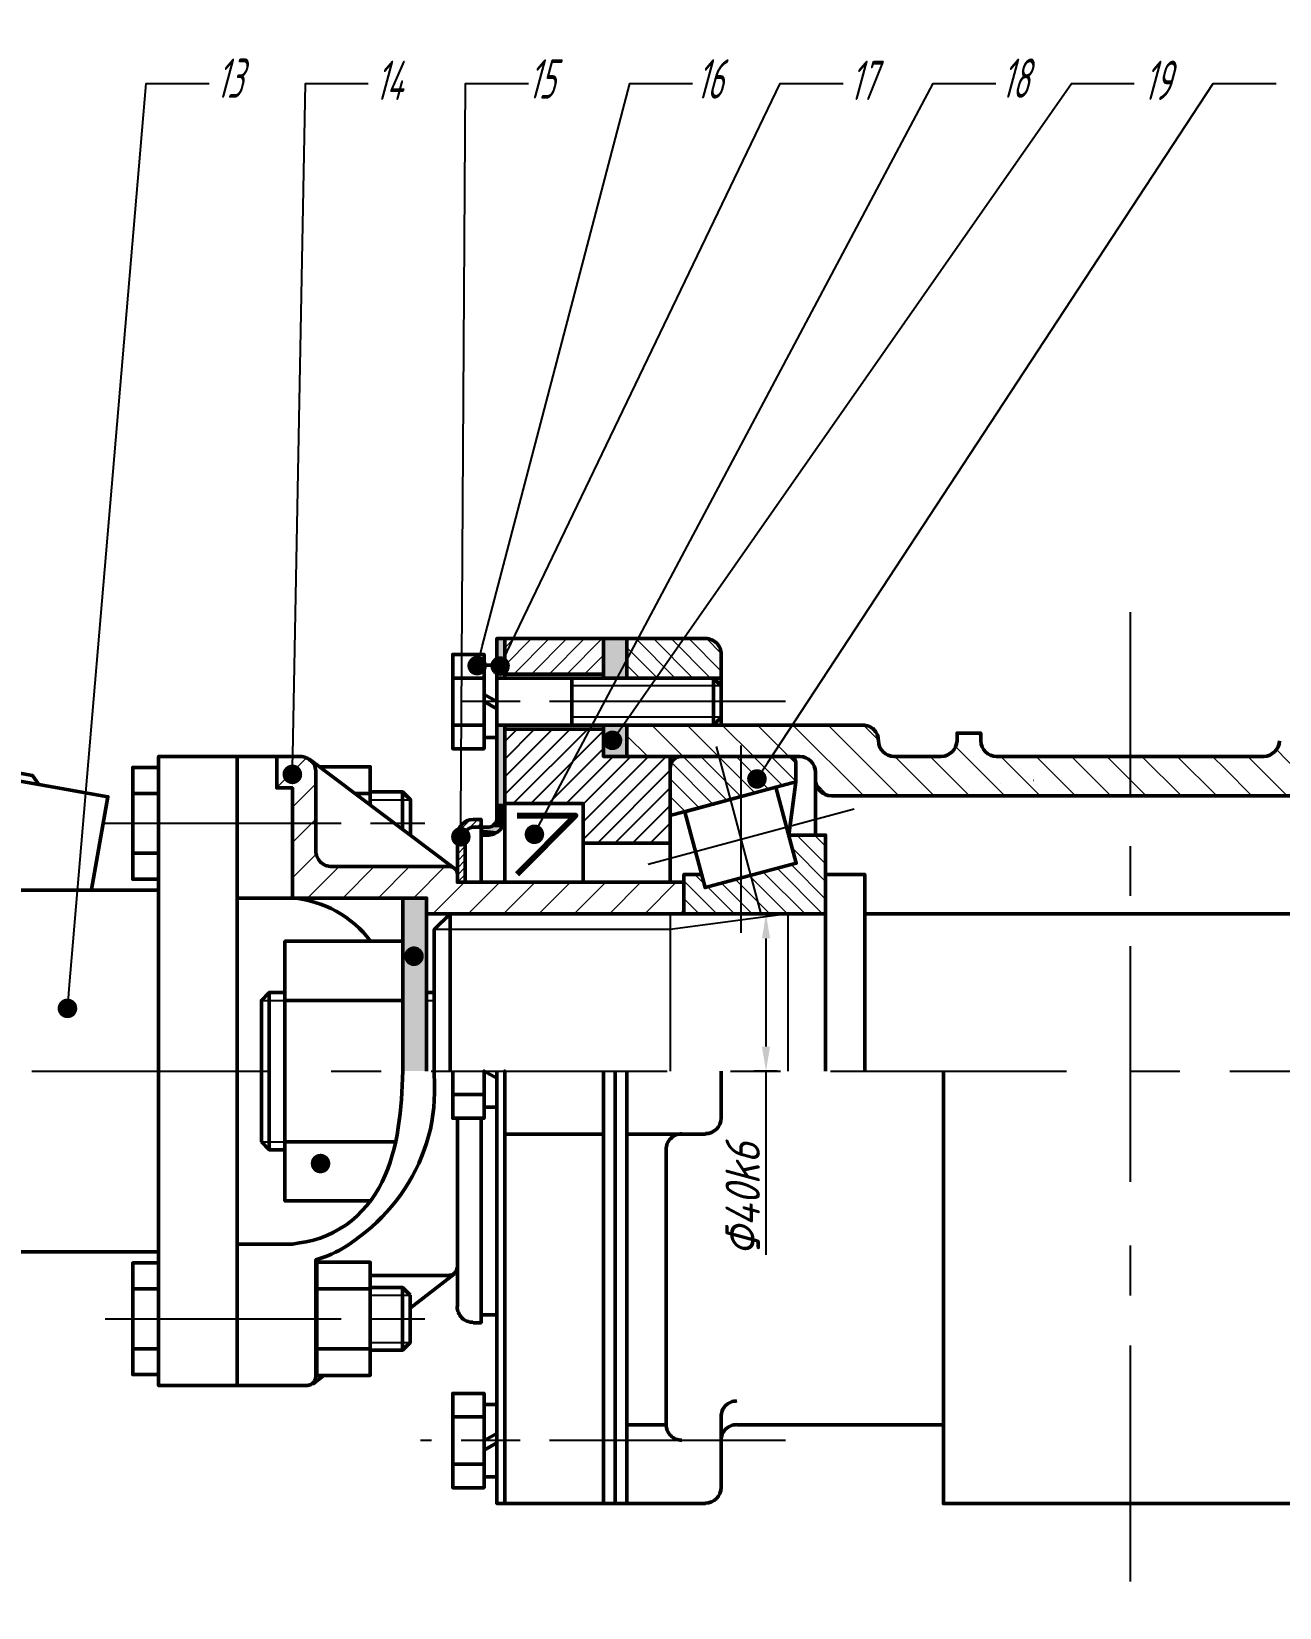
# Model space of a CAD drawing. Header units: millimetres. Extents: x 170 to 1359, y 181 to 1022.
# Drawn here: x 661.1 to 788.1, y 748.5 to 908.8 of the extents above; entities that cross this region are included whole.
import ezdxf

# ---------------------------------------------------------------- set-up
doc = ezdxf.new("R2010")
doc.units = ezdxf.units.MM
doc.linetypes.add('ACAD_ISO08W100', pattern=[36, 24, -3, 6, -3])
doc.layers.get('Defpoints').update_dxf_attribs({"lineweight": 35})
for name, color, linetype, lineweight in [('中心线', 1, 'ACAD_ISO08W100', 35), ('剖面线', 6, 'Continuous', 35), ('尺寸', 4, 'Continuous', 25), ('粗实线', 7, 'Continuous', 50), ('细实线', 7, 'Continuous', 20)]:
    doc.layers.add(name, color=color, linetype=linetype, lineweight=lineweight)
doc.layers.add('尺寸标注', color=4, linetype='Continuous')
doc.styles.get("Standard").update_dxf_attribs({"font": 'arial.ttf'})
doc.styles.add('工程字', font='gbenor.shx', dxfattribs={"width": 0.65, "oblique": 15, "height": 5, "bigfont": 'gbcbig.shx'})
doc.styles.add('工程字-35', font='gbeitc.shx', dxfattribs={"height": 3.5, "bigfont": 'gbcbig.shx'})
doc.dimstyles.new('ISO-25', dxfattribs={"dimtxt": 2.5, "dimasz": 2.5, "dimexe": 1.25, "dimexo": 0.625, "dimtad": 1, "dimtxsty": 'Standard', "dimcen": 2.5, "dimadec": 0, "dimazin": 0, "dimtfac": 1, "dimtmove": 0, "dimatfit": 3, "dimfxl": 1, "dimarcsym": 0})
pattern_1 = [(135, (-1791.8129, 96.2428), (-0.8980256, -0.8980256), [])]

# ---------------------------------------------------------------- blocks, each defined once
blk = doc.blocks.new('*D13')
at = {"layer": 'Defpoints', "color": 0, "transparency": 16777216}
for p in [(735.82, 819.08), (737.58, 819.08), (737.58, 803.08)]:
    blk.add_point(p, dxfattribs=at)
at = {"layer": '尺寸', "color": 0, "lineweight": -2, "transparency": 16777216}
for p, q in [((736.95, 819.08), (734.57, 819.08)), ((735.82, 816.58), (735.82, 805.58)), ((736.95, 803.08), (734.57, 803.08)), ((735.82, 803.08), (735.82, 784.38))]:
    blk.add_line(p, q, dxfattribs=at)
at = {"layer": '尺寸', "color": 0, "transparency": 16777216}
for points in [[(735.41, 816.58), (736.24, 816.58), (735.82, 819.08)], [(735.41, 805.58), (736.24, 805.58), (735.82, 803.08)]]:
    blk.add_solid(points, dxfattribs=at)
at = {"layer": '尺寸', "color": 0, "lineweight": 20, "transparency": 16777216, "insert": (733.45, 790.03), "char_height": 3.5, "attachment_point": 5, "rotation": 90, "style": '工程字-35'}
blk.add_mtext('Φ40k6', dxfattribs=at)
blk = doc.blocks.new('*D20')
at = {"layer": 'Defpoints', "color": 0, "transparency": 16777216}
for p in [(1244.78, 973.48), (280.07, 859.57), (1244.78, 748.52)]:
    blk.add_point(p, dxfattribs=at)
at = {"layer": '尺寸标注', "color": 0, "lineweight": -2, "transparency": 16777216}
for p, q in [((280.07, 860.19), (280.07, 974.73)), ((1244.78, 749.15), (1244.78, 974.73)), ((282.57, 973.48), (1242.28, 973.48))]:
    blk.add_line(p, q, dxfattribs=at)
at = {"layer": '尺寸标注', "color": 0, "transparency": 16777216}
for points in [[(282.57, 973.9), (282.57, 973.06), (280.07, 973.48)], [(1242.28, 973.9), (1242.28, 973.06), (1244.78, 973.48)]]:
    blk.add_solid(points, dxfattribs=at)
at = {"layer": '尺寸标注', "color": 0, "lineweight": 20, "transparency": 16777216, "insert": (762.42, 975.86), "char_height": 3.5, "attachment_point": 5, "style": '工程字-35'}
blk.add_mtext('2105', dxfattribs=at)

msp = doc.modelspace()

# ---------------------------------------------------------------- hatches: boundary and pattern name
at = {"layer": '剖面线', "lineweight": 20}
h = msp.add_hatch(dxfattribs=at)
h.set_pattern_fill('ANSI31', color=256, scale=0.4)
h.set_pattern_definition([(45, (-1791.8129, 96.2428), (-0.8980256, 0.8980256), [])])
h.paths.add_polyline_path([(719.273, 847.077), (710.116, 847.077), (709.233, 845.242), (709.233, 843.469), (719.273, 843.469)])
h.paths.add_polyline_path([(710.116, 847.077), (709.233, 847.077), (709.233, 845.242)], flags=17)
h = msp.add_hatch(dxfattribs=at)
h.set_pattern_fill('ANSI31', color=256, scale=0.4, angle=90)
h.set_pattern_definition(pattern_1)
h.paths.add_polyline_path([(727.437, 847.077), (722.828, 847.077), (721.679, 844.913), (721.679, 843.068), (724.636, 843.068)])
h.paths.add_polyline_path([(722.828, 847.077), (721.679, 847.077), (721.679, 844.913)], flags=17)
h.paths.add_polyline_path([(731.266, 845.474, 0.4196678), (729.679, 847.077), (727.437, 847.077), (724.636, 843.068), (731.266, 843.068)])
h = msp.add_hatch(dxfattribs=at)
h.set_pattern_fill('ANSI31', color=256, scale=0.8, angle=90)
h.set_pattern_definition([(135, (-1791.813, 96.2428), (-1.7960512, -1.7960512), [])])
h.paths.add_polyline_path([(738.499, 838.275), (731.266, 838.275), (730.481, 838.275), (721.679, 838.275), (721.679, 835.085), (727.198, 835.085, -0.0144898), (727.265, 835.085), (736.407, 835.085)])
h.paths.add_polyline_path([(747.254, 836.729, 0.413845), (745.681, 838.275), (740.87, 838.275), (738.499, 838.275), (736.407, 835.085), (738.238, 835.085), (739.247, 835.085, -0.4142136), (740.87, 833.481), (740.87, 832.708, 0.4080058), (742.474, 831.076), (756.249, 831.076), (757.378, 837.473), (755.268, 837.473), (755.268, 836.671, -0.382263), (753.664, 835.085), (748.896, 835.085, -0.4190264)])
h.paths.add_polyline_path([(763.463, 835.085), (759.285, 835.085, -0.4110162), (757.674, 836.671), (757.674, 837.468), (757.672, 837.473), (757.378, 837.473), (756.249, 831.076), (762.756, 831.076)])
h.paths.add_polyline_path([(772.873, 835.085), (763.463, 835.085), (762.756, 831.076), (772.873, 831.076)])
h.paths.add_polyline_path([(782.313, 834.919), (782.147, 835.085), (772.873, 835.085), (772.873, 831.076), (782.991, 831.076)])
h.paths.add_polyline_path([(785.535, 835.085), (782.283, 835.085), (782.991, 831.076), (786.243, 831.076)])
h.paths.add_polyline_path([(788.369, 837.473), (788.073, 837.473), (788.073, 836.671, -0.3831156), (786.47, 835.085), (785.535, 835.085), (786.243, 831.076), (789.498, 831.076)])
h.paths.add_polyline_path([(798.059, 835.654, -0.210119), (796.876, 835.085), (792.065, 835.085, -0.4142136), (790.479, 836.658), (790.479, 837.473), (788.369, 837.473), (789.445, 831.377), (789.747, 831.076), (797.589, 831.076)])
h = msp.add_hatch(dxfattribs=at)
h.set_pattern_fill('ANSI31', color=256, scale=0.8)
h.set_pattern_definition([(45, (-1791.813, 96.2428), (-1.7960512, 1.7960512), [])])
h.paths.add_polyline_path([(686.032, 835.085), (686.032, 831.895), (687.636, 831.895), (687.636, 828.287), (690.024, 828.287), (690.024, 833.481, 0.4196678), (688.438, 835.085)])
h.paths.add_polyline_path([(690.024, 825.468), (690.024, 828.287), (687.636, 828.287), (687.636, 820.687), (689.327, 820.687), (701.284, 820.687), (701.284, 819.083), (703.672, 819.083), (726.071, 819.083), (727.466, 819.083), (727.466, 822.29), (704.422, 822.29), (704.422, 823.101, 0.2181877), (704.13, 823.708), (704.067, 823.755, 0.1519026), (703.608, 823.894), (691.628, 823.894, -0.4174182)])
h = msp.add_hatch(dxfattribs=at)
h.set_pattern_fill('ANSI31', color=256, scale=0.4, angle=90)
h.set_pattern_definition(pattern_1)
h.paths.add_polyline_path([(731.019, 835.085), (727.274, 835.085), (727.198, 835.085, 0.4022614), (726.071, 833.939), (726.071, 829.071), (727.554, 829.469), (727.553, 829.472), (732.189, 830.718)])
h.paths.add_polyline_path([(733.27, 835.085), (731.019, 835.085), (732.189, 830.718), (733.27, 831.009)])
h.paths.add_polyline_path([(733.27, 835.085), (733.27, 831.009), (736.826, 831.965), (738.866, 832.505), (738.866, 834.44, 0.4046262), (738.229, 835.085)])
h.paths.add_polyline_path([(741.881, 823.092), (741.881, 827.084), (738.134, 827.084), (738.9, 824.225), (734.263, 822.987), (735.31, 819.083), (738.081, 819.083), (741.881, 819.083)])
h.paths.add_polyline_path([(734.263, 822.987), (733.27, 822.722), (733.27, 819.083), (735.31, 819.083)])
h.paths.add_polyline_path([(733.27, 822.722), (729.627, 821.75), (729.266, 823.094), (727.466, 823.092), (727.466, 819.083), (733.27, 819.083)])
h = msp.add_hatch(dxfattribs=at)
h.set_pattern_fill('ANSI31', color=256, scale=0.16)
h.set_pattern_definition([(45, (-1791.8129, 96.24275), (-0.35921024, 0.35921024), [])])
h.paths.add_polyline_path([(705.224, 827.072, -0.4142136), (706.026, 827.886), (706.827, 827.886), (706.827, 828.688), (706.026, 828.688, 0.4142136), (704.422, 827.072), (704.422, 822.29), (705.224, 822.29)])
at = {"layer": '尺寸', "transparency": 33554559}
h = msp.add_hatch(color=256, dxfattribs=at)
h.paths.add_polyline_path([(709.215, 828.548), (708.414, 828.548), (709.198, 828.409)], flags=0)
h.paths.add_polyline_path([(708.414, 828.548), (709.198, 828.409), (708.379, 828.409)], flags=0)
h.paths.add_polyline_path([(709.198, 828.409), (708.379, 828.409), (709.198, 828.409)], flags=0)
h.paths.add_polyline_path([(708.379, 828.409), (709.198, 828.409), (709.198, 828.409)], flags=0)

# ---------------------------------------------------------------- linework, layer by layer
at = {"layer": '中心线', "lineweight": 25}
for points in [[(772.873, 849.779), (772.873, 831.041)], [(737.802, 840.68), (702.095, 840.671)], [(730.743, 836.113), (735.31, 819.083)], [(733.27, 836.2), (733.27, 817.131)], [(723.823, 824.138), (744.81, 829.751)], [(668.584, 828.287), (701.093, 828.287)], [(772.873, 825.968), (772.873, 820.896)], [(772.873, 815.806), (772.873, 790.409)], [(661.123, 803.081), (686.52, 803.081)], [(691.593, 803.081), (696.665, 803.081)], [(701.755, 803.081), (727.152, 803.081)], [(732.224, 803.081), (737.314, 803.081)], [(742.387, 803.081), (767.784, 803.081)], [(772.873, 803.081), (777.946, 803.081)], [(783.036, 803.081), (808.433, 803.081)], [(772.873, 785.337), (772.873, 780.247)], [(668.584, 777.894), (701.093, 777.894)], [(772.873, 775.174), (772.873, 749.778)], [(737.802, 765.5), (700.674, 765.5)]]:
    msp.add_lwpolyline(points, dxfattribs=at)
at = {"layer": '剖面线', "lineweight": 25}
for points in [[(709.233, 836.601), (710.488, 837.874)], [(709.233, 834.806), (712.283, 837.874)], [(709.233, 833.01), (714.096, 837.874)], [(709.233, 831.215), (715.892, 837.874)], [(710.087, 830.291), (717.687, 837.874)], [(711.882, 830.291), (719.273, 837.682)], [(713.678, 830.291), (719.273, 835.887)], [(715.473, 830.291), (720.267, 835.085)], [(717.234, 830.239), (722.062, 835.085)], [(717.234, 828.444), (723.857, 835.085)], [(717.234, 826.648), (725.653, 835.085)], [(718.663, 826.282), (726.071, 833.708)], [(731.248, 834.265), (731.235, 834.279)], [(756.962, 835.116), (756.959, 835.12)], [(782.313, 834.919), (782.147, 835.085)], [(737.645, 832.174), (737.642, 832.177)], [(756.423, 832.065), (756.419, 832.069)], [(759.732, 832.364), (759.73, 832.366)], [(763.031, 832.638), (763.025, 832.644)], [(720.458, 826.282), (726.071, 831.895)], [(734.246, 831.267), (734.243, 831.27)], [(735.933, 831.725), (735.937, 831.721)], [(722.254, 826.282), (726.071, 830.099)], [(727.448, 829.437), (727.445, 829.44)], [(729.139, 829.89), (729.133, 829.897)], [(730.847, 830.344), (730.836, 830.355)], [(724.049, 826.282), (726.071, 828.304)], [(738.817, 824.535), (738.813, 824.539)], [(733.975, 822.911), (733.967, 822.918)], [(735.681, 823.366), (735.676, 823.371)], [(737.373, 823.818), (737.366, 823.824)]]:
    msp.add_lwpolyline(points, dxfattribs=at)
at = {"layer": '尺寸', "lineweight": 25}
for points in [[(664.836, 810.455), (664.906, 811.448), (672.75, 903.554), (679.147, 903.554)], [(687.653, 834.265), (687.671, 835.259), (688.961, 903.554), (695.358, 903.554)], [(704.788, 827.921), (704.788, 828.914), (705.259, 903.554), (711.673, 903.554)], [(706.688, 845.299), (706.949, 846.258), (721.958, 903.554), (728.355, 903.554)], [(709.048, 843.867), (708.64, 844.009), (737.279, 903.554), (743.677, 903.554)], [(712.719, 828.06), (713.19, 828.932), (752.828, 903.554), (759.225, 903.554)], [(720.772, 837.543), (721.347, 838.362), (766.895, 903.554), (773.292, 903.554)], [(735.449, 833.638), (736.007, 834.475), (781.31, 903.554), (787.725, 903.554)], [(705.972, 828.686), (705.973, 828.688)], [(704.422, 827.136), (704.423, 827.137)], [(725.845, 826.282), (726.071, 826.509)], [(738.081, 803.081), (738.081, 819.083), (726.071, 817.479), (702.069, 817.479)], [(726.071, 819.083), (726.071, 817.479), (726.071, 803.081)], [(737.576, 819.083), (734.734, 819.083)], [(701.284, 810.28), (702.069, 810.28)]]:
    msp.add_lwpolyline(points, dxfattribs=at)
at = {"layer": '尺寸', "lineweight": 0, "transparency": 33554559}
for points in [[(709.233, 847.077), (708.431, 847.077), (709.233, 843.068)], [(708.431, 847.077), (709.233, 843.068), (708.431, 843.068)], [(721.679, 847.077), (719.273, 847.077), (721.679, 843.068)], [(719.273, 847.077), (721.679, 843.068), (719.273, 843.068)], [(706.444, 844.323), (705.572, 844.811), (705.468, 844.585)], [(705.729, 845.02), (706.444, 844.323), (705.572, 844.811)], [(705.938, 845.195), (705.729, 845.02), (706.444, 844.323)], [(706.444, 844.323), (706.165, 845.282), (705.938, 845.195)], [(706.427, 845.317), (706.444, 844.323), (706.165, 845.282)], [(706.688, 845.299), (706.427, 845.317), (706.444, 844.323)], [(706.444, 844.323), (706.932, 845.195), (706.688, 845.299)], [(707.141, 845.038), (706.444, 844.323), (706.932, 845.195)], [(707.298, 844.829), (707.141, 845.038), (706.444, 844.323)], [(706.444, 844.323), (707.403, 844.585), (707.298, 844.829)], [(708.769, 844.277), (708.019, 844.939), (707.863, 844.713)], [(708.211, 845.114), (708.769, 844.277), (708.019, 844.939)], [(708.438, 845.236), (708.211, 845.114), (708.769, 844.277)], [(708.769, 844.277), (708.699, 845.288), (708.438, 845.236)], [(708.961, 845.271), (708.769, 844.277), (708.699, 845.288)], [(709.205, 845.183), (708.961, 845.271), (708.769, 844.277)], [(708.769, 844.277), (709.414, 845.044), (709.205, 845.183)], [(709.588, 844.852), (708.769, 844.277), (709.414, 845.044)], [(709.71, 844.608), (709.588, 844.852), (708.769, 844.277)], [(705.468, 844.585), (705.433, 844.323), (706.444, 844.323)], [(705.433, 844.323), (706.444, 844.323), (705.468, 844.062)], [(706.444, 844.323), (705.468, 844.062), (705.572, 843.818)], [(705.572, 843.818), (705.729, 843.608), (706.444, 844.323)], [(705.729, 843.608), (706.444, 844.323), (705.938, 843.452)], [(706.444, 844.323), (705.938, 843.452), (706.182, 843.364)], [(706.182, 843.364), (706.444, 843.33), (706.444, 844.323)], [(707.438, 844.323), (706.444, 844.323), (707.403, 844.585)], [(706.444, 843.33), (706.444, 844.323), (706.705, 843.364)], [(706.444, 844.323), (706.705, 843.364), (706.949, 843.469)], [(706.949, 843.469), (707.141, 843.626), (706.444, 844.323)], [(707.141, 843.626), (706.444, 844.323), (707.298, 843.835)], [(706.444, 844.323), (707.298, 843.835), (707.403, 844.079)], [(707.403, 844.079), (707.438, 844.323), (706.444, 844.323)], [(707.793, 844.469), (708.769, 844.277), (707.775, 844.207)], [(708.769, 844.277), (707.775, 844.207), (707.828, 843.963)], [(707.863, 844.713), (707.793, 844.469), (708.769, 844.277)], [(707.828, 843.963), (707.95, 843.719), (708.769, 844.277)], [(707.95, 843.719), (708.769, 844.277), (708.124, 843.527)], [(708.769, 844.277), (708.124, 843.527), (708.333, 843.388)], [(708.333, 843.388), (708.577, 843.301), (708.769, 844.277)], [(708.577, 843.301), (708.769, 844.277), (708.839, 843.283)], [(708.769, 844.277), (709.763, 844.364), (709.71, 844.608)], [(709.745, 844.103), (708.769, 844.277), (709.763, 844.364)], [(708.769, 844.277), (708.839, 843.283), (709.1, 843.336)], [(709.1, 843.336), (709.327, 843.458), (708.769, 844.277)], [(709.327, 843.458), (708.769, 844.277), (709.536, 843.632)], [(708.769, 844.277), (709.536, 843.632), (709.675, 843.859)], [(709.675, 843.859), (709.745, 844.103), (708.769, 844.277)], [(709.233, 838.275), (708.431, 838.275), (709.233, 830.291)], [(708.431, 838.275), (709.233, 830.291), (708.431, 830.291)], [(719.256, 837.072), (720.197, 836.723), (719.203, 836.81)], [(720.197, 836.723), (719.203, 836.81), (719.221, 836.549)], [(719.378, 837.298), (719.256, 837.072), (720.197, 836.723)], [(721.679, 838.275), (719.273, 838.275), (721.679, 837.874)], [(719.273, 838.275), (721.679, 837.874), (719.273, 837.874)], [(721.679, 837.874), (719.273, 837.874), (721.679, 835.085)], [(719.273, 837.874), (721.679, 835.085), (719.273, 835.085)], [(720.197, 836.723), (719.552, 837.49), (719.378, 837.298)], [(719.779, 837.63), (720.197, 836.723), (719.552, 837.49)], [(720.023, 837.717), (719.779, 837.63), (720.197, 836.723)], [(720.197, 836.723), (720.284, 837.717), (720.023, 837.717)], [(720.546, 837.665), (720.197, 836.723), (720.284, 837.717)], [(720.772, 837.543), (720.546, 837.665), (720.197, 836.723)], [(720.197, 836.723), (720.964, 837.368), (720.772, 837.543)], [(721.103, 837.159), (720.197, 836.723), (720.964, 837.368)], [(721.191, 836.898), (721.103, 837.159), (720.197, 836.723)], [(720.197, 836.723), (721.191, 836.636), (721.191, 836.898)], [(719.221, 836.549), (719.291, 836.305), (720.197, 836.723)], [(719.291, 836.305), (720.197, 836.723), (719.43, 836.078)], [(720.197, 836.723), (719.43, 836.078), (719.622, 835.904)], [(719.622, 835.904), (719.866, 835.782), (720.197, 836.723)], [(719.866, 835.782), (720.197, 836.723), (720.11, 835.73)], [(720.197, 836.723), (720.11, 835.73), (720.371, 835.747)], [(720.371, 835.747), (720.615, 835.817), (720.197, 836.723)], [(720.615, 835.817), (720.197, 836.723), (720.842, 835.956)], [(720.197, 836.723), (720.842, 835.956), (721.016, 836.148)], [(721.016, 836.148), (721.138, 836.392), (720.197, 836.723)], [(721.138, 836.392), (720.197, 836.723), (721.191, 836.636)], [(686.764, 833.777), (687.636, 833.272), (686.66, 833.551)], [(686.939, 833.987), (686.764, 833.777), (687.636, 833.272)], [(687.636, 833.272), (687.148, 834.143), (686.939, 833.987)], [(687.392, 834.231), (687.636, 833.272), (687.148, 834.143)], [(687.653, 834.265), (687.392, 834.231), (687.636, 833.272)], [(687.636, 833.272), (687.915, 834.231), (687.653, 834.265)], [(688.141, 834.126), (687.636, 833.272), (687.915, 834.231)], [(688.351, 833.952), (688.141, 834.126), (687.636, 833.272)], [(687.636, 833.272), (688.507, 833.743), (688.351, 833.952)], [(688.595, 833.499), (687.636, 833.272), (688.507, 833.743)], [(734.456, 833.69), (734.909, 832.801), (734.246, 833.551)], [(734.7, 833.777), (734.456, 833.69), (734.909, 832.801)], [(734.909, 832.801), (734.961, 833.795), (734.7, 833.777)], [(735.222, 833.743), (734.909, 832.801), (734.961, 833.795)], [(735.449, 833.638), (735.222, 833.743), (734.909, 832.801)], [(734.909, 832.801), (735.658, 833.464), (735.449, 833.638)], [(687.636, 833.272), (686.66, 833.551), (686.625, 833.289)], [(686.625, 833.289), (686.66, 833.028), (687.636, 833.272)], [(686.66, 833.028), (687.636, 833.272), (686.747, 832.784)], [(687.636, 833.272), (686.747, 832.784), (686.904, 832.575)], [(686.904, 832.575), (687.113, 832.418), (687.636, 833.272)], [(687.113, 832.418), (687.636, 833.272), (687.357, 832.313)], [(687.636, 833.272), (687.357, 832.313), (687.619, 832.261)], [(687.619, 832.261), (687.863, 832.296), (687.636, 833.272)], [(688.63, 833.254), (688.595, 833.499), (687.636, 833.272)], [(687.863, 832.296), (687.636, 833.272), (688.107, 832.383)], [(687.636, 833.272), (688.107, 832.383), (688.316, 832.54)], [(688.316, 832.54), (688.49, 832.749), (687.636, 833.272)], [(688.49, 832.749), (687.636, 833.272), (688.595, 832.993)], [(687.636, 833.272), (688.595, 832.993), (688.63, 833.254)], [(733.95, 833.115), (734.909, 832.801), (733.898, 832.854)], [(734.909, 832.801), (733.898, 832.854), (733.933, 832.592)], [(733.933, 832.592), (734.02, 832.348), (734.909, 832.801)], [(734.072, 833.342), (733.95, 833.115), (734.909, 832.801)], [(734.02, 832.348), (734.909, 832.801), (734.159, 832.139)], [(734.909, 832.801), (734.246, 833.551), (734.072, 833.342)], [(734.909, 832.801), (734.159, 832.139), (734.351, 831.965)], [(734.351, 831.965), (734.595, 831.843), (734.909, 832.801)], [(734.595, 831.843), (734.909, 832.801), (734.839, 831.808)], [(734.909, 832.801), (734.839, 831.808), (735.1, 831.825)], [(735.798, 833.254), (734.909, 832.801), (735.658, 833.464)], [(735.885, 833.01), (735.798, 833.254), (734.909, 832.801)], [(734.909, 832.801), (735.902, 832.749), (735.885, 833.01)], [(735.1, 831.825), (735.362, 831.912), (734.909, 832.801)], [(735.362, 831.912), (734.909, 832.801), (735.571, 832.052)], [(734.909, 832.801), (735.571, 832.052), (735.745, 832.243)], [(735.745, 832.243), (735.85, 832.488), (734.909, 832.801)], [(735.85, 832.488), (734.909, 832.801), (735.902, 832.749)], [(709.233, 830.291), (708.431, 830.291), (709.233, 828.688)], [(708.431, 830.291), (709.233, 828.688), (708.431, 828.688)], [(704.771, 826.91), (703.812, 827.189), (703.777, 826.927)], [(703.916, 827.415), (704.771, 826.91), (703.812, 827.189)], [(704.073, 827.624), (703.916, 827.415), (704.771, 826.91)], [(704.771, 826.91), (704.283, 827.781), (704.073, 827.624)], [(704.527, 827.886), (704.771, 826.91), (704.283, 827.781)], [(704.788, 827.921), (704.527, 827.886), (704.771, 826.91)], [(704.771, 826.91), (705.032, 827.886), (704.788, 827.921)], [(705.276, 827.781), (704.771, 826.91), (705.032, 827.886)], [(705.485, 827.624), (705.276, 827.781), (704.771, 826.91)], [(704.771, 826.91), (705.642, 827.415), (705.485, 827.624)], [(705.747, 827.171), (704.771, 826.91), (705.642, 827.415)], [(709.006, 827.886), (706.827, 827.886), (708.849, 827.659)], [(706.827, 827.886), (708.849, 827.659), (706.827, 827.659)], [(708.849, 827.659), (706.827, 827.659), (708.658, 827.467)], [(706.827, 827.659), (708.658, 827.467), (706.827, 827.467)], [(708.658, 827.467), (706.827, 827.467), (708.431, 827.293)], [(706.827, 827.467), (708.431, 827.293), (706.827, 827.293)], [(708.431, 827.293), (706.827, 827.293), (708.17, 827.189)], [(706.827, 827.293), (708.17, 827.189), (706.827, 827.189)], [(708.17, 827.189), (706.827, 827.189), (707.908, 827.119)], [(706.827, 827.189), (707.908, 827.119), (706.827, 827.119)], [(707.769, 827.903), (709.006, 827.886), (707.629, 827.886)], [(707.908, 827.938), (709.024, 827.903), (707.769, 827.903)], [(709.024, 827.903), (707.769, 827.903), (709.006, 827.886)], [(708.03, 827.99), (709.041, 827.938), (707.908, 827.938)], [(709.041, 827.938), (707.908, 827.938), (709.024, 827.903)], [(708.135, 828.077), (709.059, 827.99), (708.03, 827.99)], [(709.059, 827.99), (708.03, 827.99), (709.041, 827.938)], [(708.204, 828.147), (709.093, 828.077), (708.135, 828.077)], [(709.093, 828.077), (708.135, 828.077), (709.059, 827.99)], [(708.239, 828.165), (709.128, 828.147), (708.204, 828.147)], [(709.128, 828.147), (708.204, 828.147), (709.093, 828.077)], [(708.327, 828.287), (709.146, 828.165), (708.239, 828.165)], [(709.146, 828.165), (708.239, 828.165), (709.128, 828.147)], [(708.379, 828.409), (709.163, 828.287), (708.327, 828.287)], [(709.163, 828.287), (708.327, 828.287), (709.146, 828.165)], [(709.198, 828.409), (708.379, 828.409), (709.163, 828.287)], [(708.431, 828.688), (709.215, 828.548), (708.414, 828.548)], [(709.233, 828.688), (708.431, 828.688), (709.215, 828.548)], [(711.29, 827.398), (712.266, 827.171), (711.255, 827.136)], [(711.377, 827.642), (711.29, 827.398), (712.266, 827.171)], [(712.266, 827.171), (711.534, 827.851), (711.377, 827.642)], [(711.726, 828.008), (712.266, 827.171), (711.534, 827.851)], [(711.97, 828.13), (711.726, 828.008), (712.266, 827.171)], [(712.266, 827.171), (712.231, 828.165), (711.97, 828.13)], [(712.475, 828.147), (712.266, 827.171), (712.231, 828.165)], [(712.719, 828.06), (712.475, 828.147), (712.266, 827.171)], [(712.266, 827.171), (712.946, 827.903), (712.719, 828.06)], [(713.103, 827.694), (712.266, 827.171), (712.946, 827.903)], [(713.207, 827.467), (713.103, 827.694), (712.266, 827.171)], [(712.266, 827.171), (713.259, 827.206), (713.207, 827.467)], [(713.225, 826.944), (712.266, 827.171), (713.259, 827.206)], [(703.777, 826.927), (703.812, 826.666), (704.771, 826.91)], [(703.812, 826.666), (704.771, 826.91), (703.899, 826.422)], [(704.771, 826.91), (703.899, 826.422), (704.056, 826.212)], [(704.056, 826.212), (704.265, 826.055), (704.771, 826.91)], [(704.265, 826.055), (704.771, 826.91), (704.509, 825.951)], [(704.771, 826.91), (704.509, 825.951), (704.771, 825.916)], [(705.764, 826.91), (705.747, 827.171), (704.771, 826.91)], [(704.771, 825.916), (705.032, 825.951), (704.771, 826.91)], [(705.032, 825.951), (704.771, 826.91), (705.259, 826.055)], [(704.771, 826.91), (705.259, 826.055), (705.468, 826.212)], [(705.468, 826.212), (705.642, 826.404), (704.771, 826.91)], [(705.642, 826.404), (704.771, 826.91), (705.729, 826.648)], [(704.771, 826.91), (705.729, 826.648), (705.764, 826.91)], [(707.908, 827.119), (706.827, 827.119), (707.629, 827.084)], [(706.827, 827.119), (707.629, 827.084), (706.827, 827.084)], [(712.266, 827.171), (711.255, 827.136), (711.307, 826.875)], [(711.307, 826.875), (711.412, 826.631), (712.266, 827.171)], [(711.412, 826.631), (712.266, 827.171), (711.569, 826.439)], [(712.266, 827.171), (711.569, 826.439), (711.795, 826.282)], [(711.795, 826.282), (712.039, 826.195), (712.266, 827.171)], [(712.039, 826.195), (712.266, 827.171), (712.301, 826.178)], [(712.266, 827.171), (712.301, 826.178), (712.545, 826.212)], [(712.545, 826.212), (712.789, 826.317), (712.266, 827.171)], [(712.789, 826.317), (712.266, 827.171), (712.998, 826.491)], [(712.266, 827.171), (712.998, 826.491), (713.137, 826.7)], [(713.137, 826.7), (713.225, 826.944), (712.266, 827.171)], [(701.284, 820.687), (698.879, 820.687), (701.284, 811.082)], [(698.879, 820.687), (701.284, 811.082), (698.879, 811.082)], [(699.018, 814.969), (699.001, 814.708), (699.994, 814.76)], [(699.001, 814.708), (699.994, 814.76), (699.053, 814.446)], [(699.994, 814.76), (699.106, 815.213), (699.018, 814.969)], [(699.994, 814.76), (699.053, 814.446), (699.175, 814.22)], [(699.245, 815.423), (699.994, 814.76), (699.106, 815.213)], [(699.175, 814.22), (699.332, 814.011), (699.994, 814.76)], [(699.437, 815.597), (699.245, 815.423), (699.994, 814.76)], [(699.332, 814.011), (699.994, 814.76), (699.559, 813.871)], [(699.994, 814.76), (699.681, 815.719), (699.437, 815.597)], [(699.994, 814.76), (699.559, 813.871), (699.803, 813.784)], [(699.942, 815.771), (699.994, 814.76), (699.681, 815.719)], [(699.803, 813.784), (700.064, 813.767), (699.994, 814.76)], [(700.204, 815.754), (699.942, 815.771), (699.994, 814.76)], [(699.994, 814.76), (700.448, 815.667), (700.204, 815.754)], [(700.657, 815.51), (699.994, 814.76), (700.448, 815.667)], [(700.831, 815.318), (700.657, 815.51), (699.994, 814.76)], [(699.994, 814.76), (700.953, 815.091), (700.831, 815.318)], [(701.005, 814.83), (699.994, 814.76), (700.953, 815.091)], [(700.988, 814.568), (701.005, 814.83), (699.994, 814.76)], [(700.064, 813.767), (699.994, 814.76), (700.326, 813.819)], [(699.994, 814.76), (700.326, 813.819), (700.552, 813.941)], [(700.552, 813.941), (700.744, 814.115), (699.994, 814.76)], [(700.744, 814.115), (699.994, 814.76), (700.901, 814.324)], [(699.994, 814.76), (700.901, 814.324), (700.988, 814.568)], [(664.749, 809.461), (663.808, 809.81), (663.738, 809.548)], [(663.738, 809.548), (663.756, 809.287), (664.749, 809.461)], [(663.93, 810.036), (664.749, 809.461), (663.808, 809.81)], [(664.104, 810.228), (663.93, 810.036), (664.749, 809.461)], [(664.749, 809.461), (664.313, 810.368), (664.104, 810.228)], [(664.575, 810.455), (664.749, 809.461), (664.313, 810.368)], [(664.836, 810.455), (664.575, 810.455), (664.749, 809.461)], [(664.749, 809.461), (665.08, 810.402), (664.836, 810.455)], [(665.307, 810.28), (664.749, 809.461), (665.08, 810.402)], [(665.516, 810.106), (665.307, 810.28), (664.749, 809.461)], [(664.749, 809.461), (665.655, 809.897), (665.516, 810.106)], [(665.725, 809.636), (664.749, 809.461), (665.655, 809.897)], [(665.743, 809.374), (665.725, 809.636), (664.749, 809.461)], [(701.284, 811.082), (698.879, 811.082), (701.284, 803.081)], [(698.879, 811.082), (701.284, 803.081), (698.879, 803.081)], [(663.756, 809.287), (664.749, 809.461), (663.843, 809.043)], [(664.749, 809.461), (663.843, 809.043), (663.982, 808.816)], [(663.982, 808.816), (664.174, 808.642), (664.749, 809.461)], [(664.174, 808.642), (664.749, 809.461), (664.4, 808.52)], [(664.749, 809.461), (664.4, 808.52), (664.662, 808.468)], [(664.662, 808.468), (664.923, 808.485), (664.749, 809.461)], [(664.923, 808.485), (664.749, 809.461), (665.167, 808.555)], [(664.749, 809.461), (665.167, 808.555), (665.394, 808.694)], [(665.394, 808.694), (665.568, 808.886), (664.749, 809.461)], [(665.568, 808.886), (664.749, 809.461), (665.69, 809.13)], [(664.749, 809.461), (665.69, 809.13), (665.743, 809.374)], [(689.536, 793.965), (689.501, 793.721), (690.495, 793.669)], [(689.501, 793.721), (690.495, 793.669), (689.518, 793.46)], [(690.495, 793.669), (689.518, 793.46), (689.606, 793.216)], [(690.495, 793.669), (689.641, 794.209), (689.536, 793.965)], [(689.606, 793.216), (689.763, 793.006), (690.495, 793.669)], [(689.815, 794.418), (690.495, 793.669), (689.641, 794.209)], [(689.763, 793.006), (690.495, 793.669), (689.954, 792.832)], [(690.024, 794.558), (689.815, 794.418), (690.495, 793.669)], [(690.495, 793.669), (689.954, 792.832), (690.198, 792.727)], [(690.495, 793.669), (690.268, 794.645), (690.024, 794.558)], [(690.198, 792.727), (690.46, 792.675), (690.495, 793.669)], [(690.529, 794.68), (690.495, 793.669), (690.268, 794.645)], [(690.46, 792.675), (690.495, 793.669), (690.721, 792.71)], [(690.791, 794.627), (690.529, 794.68), (690.495, 793.669)], [(690.495, 793.669), (691.018, 794.523), (690.791, 794.627)], [(691.227, 794.349), (690.495, 793.669), (691.018, 794.523)], [(691.384, 794.139), (691.227, 794.349), (690.495, 793.669)], [(690.495, 793.669), (691.471, 793.895), (691.384, 794.139)], [(691.488, 793.634), (690.495, 793.669), (691.471, 793.895)], [(690.495, 793.669), (690.721, 792.71), (690.965, 792.797)], [(690.965, 792.797), (691.174, 792.937), (690.495, 793.669)], [(691.174, 792.937), (690.495, 793.669), (691.331, 793.146)], [(690.495, 793.669), (691.331, 793.146), (691.453, 793.372)], [(691.453, 793.372), (691.488, 793.634), (690.495, 793.669)]]:
    msp.add_solid(points, dxfattribs=at)
at = {"layer": '粗实线', "lineweight": 50}
for points in [[(730.481, 843.068), (708.431, 843.068), (708.431, 847.077), (709.233, 847.077), (709.233, 843.068)], [(709.233, 847.077), (729.679, 847.077)], [(719.273, 843.068), (719.273, 847.077)], [(721.679, 843.068), (721.679, 847.077)], [(708.431, 841.447), (708.431, 837.002), (707.141, 837.002), (707.141, 840.68), (707.141, 845.474), (703.951, 845.474), (703.951, 835.869), (707.141, 835.869), (707.141, 840.68), (708.431, 839.931)], [(708.431, 828.688), (708.431, 838.275), (731.266, 838.275), (731.266, 840.68), (731.266, 845.474)], [(708.431, 839.913), (708.431, 844.358), (707.141, 844.358)], [(719.273, 843.469), (709.233, 843.469)], [(703.951, 843.068), (707.141, 843.068)], [(731.266, 843.068), (716.083, 843.068), (716.083, 838.275)], [(730.481, 838.275), (730.481, 843.068), (731.266, 842.284)], [(708.431, 840.673), (707.141, 841.405)], [(707.141, 838.275), (703.951, 838.275), (703.951, 835.869), (703.951, 838.92)], [(740.87, 838.275), (745.681, 838.275), (731.266, 838.275), (730.481, 838.275), (731.266, 839.076)], [(661.838, 832.226), (635.047, 836.95), (635.971, 837.595), (648.591, 835.381), (661.193, 833.15), (661.838, 832.226), (668.863, 830.988), (667.207, 821.541)], [(739.266, 835.085), (738.238, 835.085), (727.274, 835.085), (719.273, 835.085), (719.273, 838.275), (719.273, 837.874), (709.233, 837.874)], [(709.233, 829.489), (709.233, 838.275)], [(719.273, 835.085), (721.679, 835.085), (721.679, 838.275)], [(755.268, 836.671), (755.268, 837.473), (757.674, 837.473), (757.674, 836.671)], [(633.443, 821.489), (674.022, 821.489), (674.022, 822.604), (671.39, 822.604), (671.39, 833.969), (674.022, 833.969), (674.022, 822.604)], [(674.022, 822.29), (674.022, 772.211), (674.022, 771.096), (682.023, 771.096), (682.023, 825.079), (682.023, 835.085), (678.031, 835.085), (674.022, 835.085), (674.022, 833.969)], [(682.023, 835.085), (682.023, 820.687), (689.327, 820.687), (701.284, 820.687), (701.284, 819.083), (703.672, 819.083), (726.071, 819.083)], [(689.396, 834.771), (704.13, 823.708)], [(695.55, 830.151), (695.55, 834.039), (690.371, 834.039)], [(717.234, 830.291), (717.234, 826.282), (726.071, 826.282), (726.071, 835.085)], [(738.866, 834.44), (738.866, 832.505), (726.071, 829.071)], [(726.071, 822.29), (726.071, 833.882), (726.071, 831.076)], [(759.277, 835.085), (772.873, 835.085), (786.47, 835.085)], [(738.866, 832.505), (738.133, 827.084), (741.881, 827.084), (741.881, 819.083), (727.082, 819.083)], [(740.87, 833.481), (740.87, 832.679), (740.87, 827.084)], [(674.022, 831.32), (671.39, 831.32), (671.39, 828.287), (671.39, 831.494)], [(671.39, 831.32), (671.39, 828.287), (671.39, 825.254), (674.022, 825.254)], [(693.993, 831.32), (695.55, 831.32)], [(695.637, 831.494), (698.827, 831.494)], [(698.85, 827.672), (698.85, 831.474), (699.652, 830.672), (699.652, 827.07)], [(742.474, 831.076), (772.873, 831.076), (803.273, 831.076)], [(709.233, 822.29), (709.233, 830.291), (717.234, 830.291), (717.234, 822.29)], [(706.026, 828.688), (706.827, 828.688), (706.827, 822.29), (706.827, 827.886), (707.629, 827.886)], [(706.827, 828.688), (706.827, 827.886), (706.026, 827.886)], [(705.224, 827.084), (705.224, 822.29), (704.422, 822.29), (704.422, 827.084)], [(707.629, 827.084), (706.827, 827.084)], [(691.628, 823.894), (703.62, 823.894)], [(704.422, 823.092), (704.422, 822.29), (727.466, 822.29)], [(738.081, 819.083), (726.071, 819.083), (741.881, 819.083), (741.881, 823.092), (745.873, 823.092), (745.873, 803.081)], [(727.466, 819.083), (727.466, 823.092), (729.266, 823.094)], [(741.881, 823.092), (741.881, 803.081)], [(703.672, 803.081), (703.672, 819.083), (702.069, 817.479), (702.069, 803.081), (702.069, 811.082), (701.284, 811.082), (701.284, 820.687), (698.879, 820.687), (698.879, 803.081), (698.879, 816.294), (686.869, 816.294), (686.869, 803.081), (686.869, 789.886), (695.584, 789.886)], [(745.873, 819.083), (772.873, 819.083), (799.874, 819.083)], [(686.869, 816.294), (686.869, 810.28), (698.879, 810.28)], [(686.869, 811.082), (685.283, 811.082)], [(701.284, 811.082), (701.284, 803.081)], [(682.023, 771.096), (682.023, 785.494), (687.636, 785.494), (688.351, 785.598), (689.048, 785.72), (689.763, 785.895), (690.442, 786.104), (691.122, 786.365), (691.785, 786.679), (692.429, 787.028), (693.057, 787.428), (693.632, 787.864), (694.19, 788.335), (694.713, 788.858), (695.201, 789.398), (695.637, 789.956), (696.055, 790.566), (696.421, 791.176), (696.752, 791.821), (697.066, 792.483), (697.345, 793.146), (697.589, 793.826), (697.798, 794.523), (697.99, 795.203), (698.147, 795.917), (698.304, 796.615), (698.408, 797.329), (698.6, 798.759), (698.722, 800.188), (698.809, 801.635), (698.879, 803.081)], [(702.069, 803.081), (702.086, 801.6), (702.086, 800.868), (702.069, 800.118), (702.016, 799.386), (701.929, 798.654), (701.807, 797.922), (701.668, 797.19), (701.494, 796.475), (701.284, 795.76), (701.04, 795.063), (700.779, 794.366), (700.483, 793.686), (700.151, 793.006), (699.82, 792.361), (699.437, 791.716), (699.036, 791.089), (698.617, 790.479), (698.182, 789.886), (697.711, 789.311), (697.24, 788.753), (696.735, 788.23), (696.212, 787.707), (695.672, 787.202), (695.114, 786.731), (694.539, 786.278), (693.963, 785.842), (693.353, 785.424), (692.726, 785.04), (692.395, 784.849), (692.011, 784.657), (691.61, 784.465), (691.14, 784.273), (690.617, 784.082), (690.338, 783.995), (690.024, 783.89), (690.024, 782.774), (690.111, 782.774), (690.111, 777.894), (690.111, 772.124), (695.55, 772.124), (695.55, 783.646), (690.111, 783.646), (690.111, 782.774)], [(708.431, 802.349), (707.141, 803.081), (707.141, 798.288), (703.951, 798.288), (703.951, 803.081)], [(708.431, 803.081), (708.431, 759.103), (709.233, 759.103), (729.679, 759.103)], [(719.273, 796.684), (709.233, 796.684), (709.233, 803.081), (709.233, 759.103)], [(719.273, 803.081), (719.273, 759.103)], [(720.476, 803.081), (720.476, 759.103)], [(721.679, 803.081), (721.679, 759.103)], [(731.266, 798.288), (731.266, 803.081)], [(753.874, 803.081), (753.874, 759.086), (772.873, 759.086), (784.674, 759.086)], [(791.873, 803.081), (791.873, 759.086), (787.864, 759.086), (784.674, 759.086)], [(703.951, 800.693), (707.141, 800.693)], [(708.431, 799.404), (707.141, 799.404)], [(704.422, 798.288), (704.422, 779.863)], [(706.026, 777.493), (706.827, 777.493), (706.827, 798.288)], [(686.869, 795.882), (698.147, 795.882)], [(721.679, 796.684), (729.679, 796.684), (727.274, 796.684)], [(686.869, 795.081), (685.283, 795.081)], [(725.67, 795.081), (725.67, 767.104), (721.679, 767.104)], [(632.833, 784.692), (674.022, 784.692)], [(674.022, 772.211), (671.39, 772.211), (671.39, 783.576), (674.022, 783.576)], [(690.024, 772.682), (690.024, 782.774)], [(699.628, 778.957), (704.126, 782.461)], [(704.422, 783.89), (704.422, 779.096)], [(671.39, 777.894), (671.39, 780.927), (674.022, 780.927), (674.022, 777.894)], [(690.111, 780.927), (695.55, 780.927)], [(695.55, 782.286), (703.62, 782.286)], [(698.827, 781.084), (695.637, 781.084), (695.55, 781.084)], [(674.022, 774.843), (671.39, 774.843), (671.39, 777.894), (671.39, 774.686)], [(690.111, 778.852), (690.024, 778.818)], [(690.024, 771.897), (690.024, 773.013), (690.111, 773.013), (690.111, 777.894), (690.024, 777.841)], [(706.827, 778.295), (708.431, 778.295)], [(690.111, 774.843), (695.55, 774.843)], [(698.827, 774.686), (695.55, 774.686)], [(689.222, 771.096), (682.023, 771.096), (688.438, 771.096)], [(689.728, 771.253), (690.843, 772.124)], [(708.431, 769.178), (707.141, 769.178), (707.141, 765.5), (707.141, 760.707), (703.951, 760.707), (703.951, 770.294), (707.141, 770.294), (707.141, 765.5), (708.431, 766.232)], [(707.141, 767.906), (703.951, 767.906), (703.951, 770.294), (703.951, 767.261)], [(731.266, 767.906), (731.266, 765.5), (731.266, 760.707)], [(732.869, 767.104), (753.874, 767.104)], [(708.431, 765.274), (707.141, 764.524)], [(731.266, 765.5), (731.266, 765.5)], [(703.951, 763.095), (707.141, 763.095)], [(708.431, 761.822), (707.141, 761.822)]]:
    msp.add_lwpolyline(points, dxfattribs=at)
for points in [[(748.871, 835.085, -0.4094097), (747.254, 836.7, 0.4192389), (745.681, 838.275)], [(688.438, 835.085), (686.032, 835.085), (686.032, 831.895), (687.636, 831.895), (687.636, 820.687, -0.2149009), (695.584, 816.294)]]:
    msp.add_lwpolyline(points, format="xyb", dxfattribs=at)
for points in [[(688.438, 835.085), (682.023, 835.085)], [(753.664, 835.085), (748.871, 835.085)], [(690.024, 825.48), (690.024, 833.481)], [(727.553, 829.472), (736.826, 831.965), (738.9, 824.225), (729.627, 821.75)], [(684.481, 795.882), (685.283, 795.081), (685.283, 803.081), (685.283, 811.082), (684.481, 810.28), (684.481, 803.081)], [(699.628, 780.282), (699.628, 775.488), (698.827, 774.686), (698.827, 777.894), (698.827, 781.084)]]:
    msp.add_lwpolyline(points, close=True, dxfattribs=at)
at = {"layer": '粗实线', "lineweight": 80}
msp.add_lwpolyline([(710.488, 829.088), (716.449, 829.088), (710.488, 823.127)], dxfattribs=at)
at = {"layer": '粗实线', "lineweight": 50}
for centre, radius, start, end in [((729.685, 845.497), 1.58, 359.15447, 90.21936), ((753.58, 836.773), 1.691, 272.8469, 356.52693), ((759.281, 836.692), 1.608, 180.76452, 269.86166), ((786.388, 836.771), 1.688, 272.76168, 356.61214), ((688.444, 833.504), 1.58, 359.15447, 90.21936), ((727.232, 833.925), 1.16, 88.33971, 180.68763), ((738.214, 834.434), 0.651, 0.55114, 88.66933), ((739.257, 833.471), 1.613, 0.34271, 89.65729), ((742.506, 832.711), 1.636, 180.09866, 268.88163), ((706.032, 827.078), 1.61, 90.21931, 179.78069), ((706.032, 827.078), 0.808, 90.43693, 179.56307), ((707.51, 828.805), 1.725, 273.96182, 357.05221), ((707.496, 828.821), 0.945, 278.12611, 351.87389), ((691.604, 825.474), 1.58, 179.78064, 270.84553), ((703.614, 823.086), 0.808, 1.06884, 89.55733), ((665.598, 821.848), 1.592, 348.25375, 350.00374), ((729.657, 798.315), 1.595, 269.99996, 359.99996), ((727.251, 795.108), 1.595, 89.99996, 180.00004), ((703.596, 783.115), 0.793, 269.99993, 0.00007), ((691.603, 780.709), 1.595, 161.80672, 180.00011), ((706.002, 779.123), 1.595, 179.99996, 270.00004), ((689.198, 771.924), 0.793, 269.99993, 0.00007), ((732.847, 767.932), 1.595, 89.99996, 180.00004), ((727.251, 767.13), 1.595, 179.99996, 270.00004), ((732.847, 765.526), 1.595, 89.99996, 180.00004), ((729.657, 760.733), 1.595, 269.99996, 359.99996)]:
    msp.add_arc(centre, radius, start, end, dxfattribs=at)
at = {"layer": '细实线', "lineweight": 25}
for points in [[(731.266, 842.284), (716.083, 842.284)], [(731.266, 839.076), (716.083, 839.076)], [(695.55, 830.692), (699.628, 830.692)], [(684.481, 810.28), (686.869, 810.28)], [(684.481, 795.882), (686.869, 795.882)], [(695.55, 780.282), (699.628, 780.282)], [(695.55, 775.488), (699.628, 775.488)]]:
    msp.add_lwpolyline(points, dxfattribs=at)

# ---------------------------------------------------------------- texts
at = {"layer": '尺寸标注', "lineweight": 20, "char_height": 4, "attachment_point": 1, "style": '工程字'}
for s, insert in [('13', (679.878, 906.074)), ('14', (696.064, 905.86)), ('15', (711.607, 906.002)), ('16', (728.719, 906.002)), ('17', (744.334, 905.86)), ('18', (759.764, 906.075)), ('19', (774.238, 905.862))]:
    msp.add_mtext_dynamic_manual_height_columns(s, width=4.6424, gutter_width=10, heights=[0], dxfattribs=dict(at, insert=insert))

# ---------------------------------------------------------------- dimensions: what is measured, and where the dimension line sits
at = {"layer": '尺寸', "lineweight": 20}
dim = msp.add_linear_dim(base=(735.822, 819.083), p1=(737.576, 803.081), p2=(737.576, 819.083), angle=90, text='Φ40k6', dimstyle='ISO-25', override={"dimtxsty": '工程字-35'}, dxfattribs=at)
dim.commit()
dim.dimension.update_dxf_attribs({"geometry": '*D13', "text_midpoint": (735.822, 790.031), "dimtype": 160})
at = {"layer": '尺寸标注', "lineweight": 20}
dim = msp.add_linear_dim(base=(1244.776, 973.481), p1=(280.07, 859.567), p2=(1244.776, 748.523), text='2105', dimstyle='ISO-25', override={"dimtxsty": '工程字-35'}, dxfattribs=at)
dim.commit()
dim.dimension.update_dxf_attribs({"geometry": '*D20', "text_midpoint": (762.423, 975.856)})

doc.saveas('drawing.dxf')
